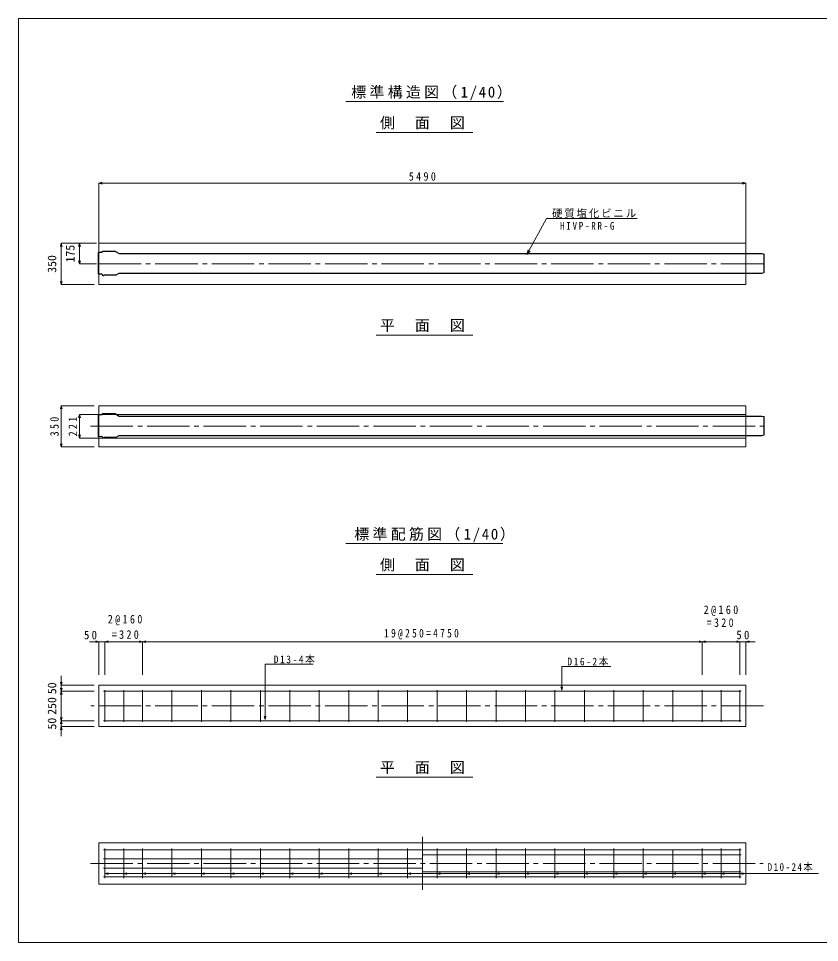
# Model space of a CAD drawing. Units: millimetres on the paper, enlarged 15 times, with parts at other scales. Extents: x -2100 to 2100, y -1470 to 1470.
# Drawn here: x -2100 to 449, y -1470 to 1470 of the extents above; entities that cross this region are included whole.
import ezdxf
from ezdxf.enums import TextEntityAlignment as Align

# ---------------------------------------------------------------- set-up
doc = ezdxf.new("R2010")
doc.units = ezdxf.units.MM
doc.header["$LTSCALE"] = 15
doc.linetypes.add('CHAIN', pattern=[18.5, 12, -1.5, 3.5, -1.5])
doc.linetypes.add('CHAIN2', pattern=[12, 9, -1, 1, -1])
for name, color, linetype, lineweight in [('0-0_図面枠', 7, 'Continuous', 18), ('1-0', 3, 'Continuous', 18), ('1-1_製品図', 3, 'Continuous', 18), ('1-3_鉄筋', 2, 'Continuous', 18), ('1-4_ノズル', 7, 'Continuous', 18), ('1-6_寸法', 4, 'Continuous', 18), ('1-A', 7, 'Continuous', 18), ('1-B', 7, 'Continuous', 18)]:
    doc.layers.add(name, color=color, linetype=linetype, lineweight=lineweight)
doc.layers.add('1-2_パイプ', color=4, linetype='Continuous')
doc.styles.add('ＭＳ ゴシック', font='')
doc.styles.get('ＭＳ ゴシック').set_extended_font_data('MS Gothic')

msp = doc.modelspace()

# ---------------------------------------------------------------- linework, layer by layer
at = {"layer": '0-0_図面枠', "color": 5}
msp.add_lwpolyline([(2100, 1470), (-2100, 1470), (-2100, -1470), (2100, -1470)], close=True, dxfattribs=at)
at = {"layer": '1-0'}
for p, q in [((-1058.13, 1206.28), (-555.9, 1206.28)), ((-961.77, 1107), (-654.49, 1107)), ((-961.77, 1107), (-654.49, 1107)), ((-961.77, 462.35), (-654.49, 462.35)), ((-1058.13, -200.13), (-558.13, -200.13)), ((-961.77, -299.4), (-654.49, -299.4))]:
    msp.add_line(p, q, dxfattribs=at)
at = {"layer": '1-1_製品図'}
for p, q in [((-1843.95, 754.72), (214.8, 754.72)), ((-1843.95, 754.72), (-1843.95, 623.47)), ((214.8, 623.47), (214.8, 754.72)), ((-1843.95, 623.47), (214.8, 623.47)), ((-1843.95, 238.01), (214.8, 238.01)), ((-1843.95, 238.01), (-1843.95, 106.76)), ((-1843.95, 209.88), (214.8, 209.88)), ((-1843.95, 134.88), (214.8, 134.88)), ((-1843.95, -651.69), (214.8, -651.69)), ((-1843.95, -651.69), (-1843.95, -782.94)), ((214.8, -782.94), (214.8, -651.69)), ((-1843.95, -782.94), (214.8, -782.94)), ((-961.77, -944.06), (-654.49, -944.06)), ((-1843.95, -1152.61), (214.8, -1152.61)), ((-1843.95, -1152.61), (-1843.95, -1283.86))]:
    msp.add_line(p, q, dxfattribs=at)
at = {"layer": '1-1_製品図', "color": 7, "linetype": 'CHAIN2'}
for p, q in [((270.54, 689.09), (-1869.8, 689.09)), ((-1870.63, 172.38), (269.72, 172.38)), ((270.54, -717.31), (-1869.8, -717.31)), ((-1870.63, -1218.23), (269.72, -1218.23))]:
    msp.add_line(p, q, dxfattribs=at)
at = {"layer": '1-1_製品図'}
for points in [[(-1843.95, 106.76), (214.8, 106.76), (214.8, 238.01)], [(-1843.95, -1283.86), (214.8, -1283.86), (214.8, -1152.61)]]:
    msp.add_lwpolyline(points, dxfattribs=at)
at = {"layer": '1-2_パイプ'}
for p, q in [((-1834.57, 725.54), (-1845.82, 725.93)), ((-1845.82, 656.01), (-1845.82, 725.93)), ((-1834.57, 725.54), (-1831.11, 729.67)), ((-1831.11, 729.67), (-1828.11, 729.67)), ((-1828.11, 729.67), (-1827.29, 728.84)), ((-1791.45, 728.84), (-1827.29, 728.84)), ((-1791.45, 728.84), (-1779.43, 721.91)), ((272.93, 661.84), (272.93, 720.1)), ((-1834.57, 656.4), (-1845.82, 656.01)), ((-1791.45, 653.09), (-1827.29, 653.09)), ((-1791.45, 653.09), (-1779.43, 660.03)), ((-1779.4, 660.03), (266.18, 660.03)), ((266.18, 660.03), (272.93, 661.84)), ((-1834.57, 208.83), (-1845.82, 209.22)), ((-1845.82, 139.3), (-1845.82, 209.22)), ((-1834.57, 208.83), (-1831.11, 212.96)), ((-1831.11, 212.96), (-1828.11, 212.96)), ((-1828.11, 212.96), (-1827.29, 212.13)), ((-1791.45, 212.13), (-1827.29, 212.13)), ((-1791.45, 212.13), (-1779.43, 205.2)), ((272.93, 145.13), (272.93, 203.39)), ((-1834.57, 139.69), (-1845.82, 139.3)), ((-1791.45, 136.38), (-1827.29, 136.38)), ((-1791.45, 136.38), (-1779.43, 143.32)), ((-1779.4, 143.32), (266.18, 143.32)), ((266.18, 143.32), (272.93, 145.13))]:
    msp.add_line(p, q, dxfattribs=at)
for points in [[(-1779.4, 721.91), (266.18, 721.91), (272.93, 720.1)], [(-1834.57, 656.4), (-1831.11, 652.27), (-1828.11, 652.27), (-1827.29, 653.09)], [(-1779.4, 205.2), (266.18, 205.2), (272.93, 203.39)], [(-1834.57, 139.69), (-1831.11, 135.56), (-1828.11, 135.56), (-1827.29, 136.38)]]:
    msp.add_lwpolyline(points, dxfattribs=at)
at = {"layer": '1-3_鉄筋'}
for p, q in [((-1828.95, -670.44), (199.8, -670.44)), ((-1825.2, -767.94), (-1825.2, -666.69)), ((-1765.2, -666.69), (-1765.2, -767.94)), ((-1705.2, -666.69), (-1705.2, -767.94)), ((-1611.45, -666.69), (-1611.45, -767.94)), ((-1517.7, -666.69), (-1517.7, -767.94)), ((-1423.95, -666.69), (-1423.95, -767.94)), ((-1330.2, -666.69), (-1330.2, -767.94)), ((-1236.45, -666.69), (-1236.45, -767.94)), ((-1142.7, -666.69), (-1142.7, -767.94)), ((-1048.95, -666.69), (-1048.95, -767.94)), ((-955.2, -666.69), (-955.2, -767.94)), ((-861.45, -666.69), (-861.45, -767.94)), ((-767.7, -666.69), (-767.7, -767.94)), ((-673.95, -666.69), (-673.95, -767.94)), ((-580.2, -666.69), (-580.2, -767.94)), ((-486.45, -666.69), (-486.45, -767.94)), ((-392.7, -666.69), (-392.7, -767.94)), ((-298.95, -666.69), (-298.95, -767.94)), ((-205.2, -666.69), (-205.2, -767.94)), ((-111.45, -666.69), (-111.45, -767.94)), ((-17.7, -666.69), (-17.7, -767.94)), ((76.05, -666.69), (76.05, -767.94)), ((136.05, -666.69), (136.05, -767.94)), ((196.05, -767.94), (196.05, -666.69)), ((-1828.95, -764.19), (199.8, -764.19)), ((-1828.95, -1175.11), (199.8, -1175.11)), ((-1825.2, -1265.11), (-1825.2, -1171.36)), ((-1765.2, -1171.36), (-1765.2, -1265.11)), ((-1705.2, -1171.36), (-1705.2, -1265.11)), ((-1611.45, -1171.36), (-1611.45, -1259.48)), ((-1517.7, -1171.36), (-1517.7, -1259.48)), ((-1423.95, -1171.36), (-1423.95, -1265.11)), ((-1330.2, -1171.36), (-1330.2, -1265.11)), ((-1236.45, -1171.36), (-1236.45, -1265.11)), ((-1142.7, -1171.36), (-1142.7, -1265.11)), ((-1048.95, -1171.36), (-1048.95, -1265.11)), ((-955.2, -1171.36), (-955.2, -1259.48)), ((-861.45, -1171.36), (-861.45, -1265.11)), ((-767.7, -1171.36), (-767.7, -1265.11)), ((-673.95, -1171.36), (-673.95, -1265.11)), ((-580.2, -1171.36), (-580.2, -1265.11)), ((-486.45, -1171.36), (-486.45, -1265.11)), ((-392.7, -1171.36), (-392.7, -1265.11)), ((-298.95, -1171.36), (-298.95, -1265.11)), ((-205.2, -1171.36), (-205.2, -1265.11)), ((-111.45, -1171.36), (-111.45, -1265.11)), ((-17.7, -1175.11), (-17.7, -1265.11)), ((76.05, -1171.36), (76.05, -1265.11)), ((136.05, -1171.36), (136.05, -1265.11)), ((196.05, -1265.11), (196.05, -1171.36)), ((-1828.95, -1203.23), (-814.57, -1203.23)), ((-814.57, -1191.23), (199.8, -1191.23)), ((-1828.95, -1233.23), (-814.57, -1233.23)), ((-1828.95, -1261.36), (199.8, -1261.36)), ((-814.57, -1245.23), (199.8, -1245.23))]:
    msp.add_line(p, q, dxfattribs=at)
at = {"layer": '1-3_鉄筋', "color": 7, "linetype": 'CHAIN'}
msp.add_line((-814.57, -1133.86), (-814.57, -1302.61), dxfattribs=at)
at = {"layer": '1-4_ノズル'}
for q in [(-1601.31, -1248.17), (-1601.31, -1253.6)]:
    msp.add_line((-1611.45, -1250.89), q, dxfattribs=at)
at = {"layer": '1-6_寸法'}
for p, q in [((-1843.95, 945.97), (-1833.81, 948.69)), ((-1843.95, 945.97), (214.8, 945.97)), ((-1843.95, 945.97), (-1833.81, 943.25)), ((-1843.95, 945.97), (-1843.95, 739.72)), ((214.8, 945.97), (204.66, 948.69)), ((214.8, 945.97), (204.66, 943.25)), ((214.8, 945.97), (214.8, 739.72)), ((-1963.95, 754.72), (-1966.67, 744.58)), ((-1963.95, 623.47), (-1963.95, 754.72)), ((-1963.95, 754.72), (-1961.23, 744.58)), ((-1963.95, 754.72), (-1858.95, 754.72)), ((-1905.84, 754.72), (-1908.56, 744.58)), ((-1905.84, 689.09), (-1905.84, 754.72)), ((-1905.84, 754.72), (-1903.13, 744.58)), ((-1905.84, 754.72), (-1852.01, 754.72)), ((-1905.84, 689.09), (-1908.56, 699.23)), ((-1905.84, 689.09), (-1903.13, 699.23)), ((-1905.84, 689.09), (-1852.01, 689.09)), ((-1963.95, 623.47), (-1966.67, 633.61)), ((-1963.95, 623.47), (-1961.23, 633.61)), ((-1963.95, 623.47), (-1858.95, 623.47)), ((-1963.95, 238.01), (-1966.67, 227.87)), ((-1963.95, 106.76), (-1963.95, 238.01)), ((-1963.95, 238.01), (-1961.23, 227.87)), ((-1963.95, 238.01), (-1858.95, 238.01)), ((-1905.84, 209.88), (-1908.56, 199.74)), ((-1905.84, 134.88), (-1905.84, 209.88)), ((-1905.84, 209.88), (-1903.13, 199.74)), ((-1905.84, 209.88), (-1846.27, 209.88)), ((-1905.84, 134.88), (-1908.56, 145.03)), ((-1905.84, 134.88), (-1903.13, 145.03)), ((-1905.84, 134.88), (-1846.27, 134.88)), ((-1963.95, 106.76), (-1966.67, 116.9)), ((-1963.95, 106.76), (-1961.23, 116.9)), ((-1963.95, 106.76), (-1858.95, 106.76)), ((-1843.95, -512.94), (-1873.95, -512.94)), ((-1843.95, -512.94), (-1854.09, -510.22)), ((-1843.95, -512.94), (-1854.09, -515.66)), ((-1843.95, -512.94), (-1825.2, -512.94)), ((-1843.95, -512.94), (-1843.95, -617.94)), ((-1825.2, -512.94), (-1815.06, -510.22)), ((-1825.2, -512.94), (-1815.06, -510.22)), ((-1825.2, -512.94), (-1795.2, -512.94)), ((-1825.2, -512.94), (-1815.06, -515.66)), ((-1825.2, -512.94), (-1825.2, -617.94)), ((-1825.2, -512.94), (-1705.2, -512.94)), ((-1825.2, -512.94), (-1815.06, -515.66)), ((-1705.2, -512.94), (-1715.34, -510.22)), ((-1705.2, -512.94), (-1715.34, -515.66)), ((-1705.2, -512.94), (-1695.06, -510.22)), ((-1705.2, -512.94), (-1705.2, -617.94)), ((-1705.2, -512.94), (76.05, -512.94)), ((-1705.2, -512.94), (-1695.06, -515.66)), ((76.05, -512.94), (65.91, -510.22)), ((76.05, -512.94), (65.91, -515.66)), ((76.05, -512.94), (86.19, -510.22)), ((76.05, -512.94), (76.05, -617.94)), ((76.05, -512.94), (196.05, -512.94)), ((76.05, -512.94), (86.19, -515.66)), ((196.05, -512.94), (166.05, -512.94)), ((196.05, -512.94), (185.91, -510.22)), ((196.05, -512.94), (185.91, -510.22)), ((196.05, -512.94), (185.91, -515.66)), ((196.05, -512.94), (185.91, -515.66)), ((196.05, -512.94), (196.05, -617.94)), ((196.05, -512.94), (214.8, -512.94)), ((214.8, -512.94), (224.94, -510.22)), ((214.8, -512.94), (244.8, -512.94)), ((214.8, -512.94), (224.94, -515.66)), ((214.8, -512.94), (214.8, -617.94)), ((-1963.95, -651.69), (-1966.67, -641.55)), ((-1963.95, -651.69), (-1963.95, -621.69)), ((-1963.95, -670.44), (-1963.95, -640.44)), ((-1963.95, -651.69), (-1961.23, -641.55)), ((-1963.95, -670.44), (-1966.67, -660.3)), ((-1963.95, -670.44), (-1966.67, -680.58)), ((-1963.95, -670.44), (-1963.95, -651.69)), ((-1963.95, -651.69), (-1858.95, -651.69)), ((-1963.95, -670.44), (-1961.23, -660.3)), ((-1963.95, -764.19), (-1963.95, -670.44)), ((-1963.95, -670.44), (-1858.95, -670.44)), ((-1963.95, -670.44), (-1963.95, -700.44)), ((-1963.95, -670.44), (-1961.23, -680.58)), ((-1963.95, -764.19), (-1963.95, -734.19)), ((-1963.95, -764.19), (-1966.67, -754.05)), ((-1963.95, -764.19), (-1966.67, -774.33)), ((-1963.95, -764.19), (-1961.23, -754.05)), ((-1963.95, -782.94), (-1963.95, -764.19)), ((-1963.95, -764.19), (-1858.95, -764.19)), ((-1963.95, -764.19), (-1963.95, -794.19)), ((-1963.95, -764.19), (-1961.23, -774.33)), ((-1963.95, -782.94), (-1966.67, -793.08)), ((-1963.95, -782.94), (-1963.95, -812.94)), ((-1963.95, -782.94), (-1961.23, -793.08)), ((-1963.95, -782.94), (-1858.95, -782.94))]:
    msp.add_line(p, q, dxfattribs=at)
at = {"layer": '1-A'}
for p, q in [((-481.92, 719.09), (-419.62, 833.76)), ((-419.62, 833.76), (-131, 833.76)), ((-481.92, 719.09), (-478.42, 733.68)), ((-481.92, 719.09), (-471.59, 729.97))]:
    msp.add_line(p, q, dxfattribs=at)
at = {"layer": '1-B'}
for p, q in [((-1315.07, -584.74), (-1162.09, -584.74)), ((-1315.07, -584.74), (-1315.07, -760.44)), ((-370.88, -591.85), (-214.9, -591.85)), ((-370.88, -591.85), (-370.88, -666.69)), ((-370.88, -666.69), (-373.6, -656.55)), ((-370.88, -666.69), (-368.17, -656.55)), ((-1315.07, -760.44), (-1317.79, -750.3)), ((-1315.07, -760.44), (-1312.36, -750.3)), ((-1825.2, -1250.89), (-1815.06, -1248.17)), ((-1825.2, -1250.89), (-1815.06, -1253.6)), ((-1825.2, -1250.89), (445.89, -1250.89)), ((-1765.2, -1250.89), (-1755.06, -1248.17)), ((-1765.2, -1250.89), (-1755.06, -1253.6)), ((-1705.2, -1250.89), (-1695.06, -1248.17)), ((-1705.2, -1250.89), (-1695.06, -1253.6)), ((-1517.7, -1250.89), (-1507.56, -1248.17)), ((-1517.7, -1250.89), (-1507.56, -1253.6)), ((-1423.95, -1250.89), (-1413.81, -1248.17)), ((-1423.95, -1250.89), (-1413.81, -1253.6)), ((-1330.2, -1250.89), (-1320.06, -1248.17)), ((-1330.2, -1250.89), (-1320.06, -1253.6)), ((-1236.45, -1250.89), (-1226.31, -1248.17)), ((-1236.45, -1250.89), (-1226.31, -1253.6)), ((-1142.7, -1250.89), (-1132.56, -1248.17)), ((-1142.7, -1250.89), (-1132.56, -1253.6)), ((-1048.95, -1250.89), (-1038.81, -1248.17)), ((-1048.95, -1250.89), (-1038.81, -1253.6)), ((-955.2, -1250.89), (-945.06, -1248.17)), ((-955.2, -1250.89), (-945.06, -1253.6)), ((-861.45, -1250.89), (-851.31, -1248.17)), ((-861.45, -1250.89), (-851.31, -1253.6)), ((-767.7, -1250.89), (-757.56, -1248.17)), ((-767.7, -1250.89), (-757.56, -1253.6)), ((-673.95, -1250.89), (-663.81, -1248.17)), ((-673.95, -1250.89), (-663.81, -1253.6)), ((-580.2, -1250.89), (-570.06, -1248.17)), ((-580.2, -1250.89), (-570.06, -1253.6)), ((-486.45, -1250.89), (-476.31, -1248.17)), ((-486.45, -1250.89), (-476.31, -1253.6)), ((-392.7, -1250.89), (-382.56, -1248.17)), ((-392.7, -1250.89), (-382.56, -1253.6)), ((-298.95, -1250.89), (-288.81, -1248.17)), ((-298.95, -1250.89), (-288.81, -1253.6)), ((-205.2, -1250.89), (-195.06, -1248.17)), ((-205.2, -1250.89), (-195.06, -1253.6)), ((-111.45, -1250.89), (-101.31, -1248.17)), ((-111.45, -1250.89), (-101.31, -1253.6)), ((-17.7, -1250.89), (-7.56, -1248.17)), ((-17.7, -1250.89), (-7.56, -1253.6)), ((76.05, -1250.89), (86.19, -1248.17)), ((76.05, -1250.89), (86.19, -1253.6)), ((136.05, -1250.89), (146.19, -1248.17)), ((136.05, -1250.89), (146.19, -1253.6)), ((196.05, -1250.89), (206.19, -1248.17)), ((196.05, -1250.89), (206.19, -1253.6))]:
    msp.add_line(p, q, dxfattribs=at)

# ---------------------------------------------------------------- texts
at = {"layer": '1-0', "color": 7, "char_height": 34.84, "attachment_point": 7, "style": 'ＭＳ ゴシック'}
for s, insert in [('\\T1.22;標準構造図（1/40）', (-1040.95, 1210.03)), ('\\T1.17;側\u3000面\u3000図', (-949.53, 1116.86)), ('\\T1.17;平\u3000面\u3000図', (-949.53, 472.2)), ('\\T1.22;標準配筋図（1/40）', (-1031.31, -196.38)), ('\\T1.17;側\u3000面\u3000図', (-949.53, -289.55))]:
    msp.add_mtext(s, dxfattribs=dict(at, insert=insert))
at = {"layer": '1-6_寸法', "style": 'ＭＳ ゴシック'}
for s, p in [('175', (-1913.34, 693.78)), ('350', (-1971.45, 660.97)), ('50', (-1971.45, -679.81)), ('250', (-1971.45, -745.44)), ('50', (-1971.45, -792.31))]:
    msp.add_text(s, height=27.49, rotation=90, dxfattribs=at).set_placement(p, align=Align.BOTTOM_LEFT)
at = {"layer": '1-6_寸法', "char_height": 27.49, "attachment_point": 7, "style": 'ＭＳ ゴシック'}
for s, insert in [('\\T1.47;\\W0.85;5490', (-857.7, 953.47)), ('\\T1.48;\\W0.85;2@160', (80.66, -430.87)), ('\\T1.48;\\W0.85;2@160', (-1815.83, -460.89)), ('\\T1.47;\\W0.85;=320', (90.11, -466.27)), ('\\T1.44;\\W0.9;50', (-1891.33, -505.85)), ('\\T1.47;\\W0.85;=320', (-1803.1, -504.15)), ('\\T1.49;\\W0.8;19@250=4750', (-936.45, -505.44)), ('\\T1.44;\\W0.9;50', (184.8, -505.44))]:
    msp.add_mtext(s, dxfattribs=dict(at, insert=insert))
at = {"layer": '1-6_寸法', "char_height": 27.49, "attachment_point": 7, "rotation": 90, "style": 'ＭＳ ゴシック'}
for s, insert in [('\\T1.46;\\W0.85;350', (-1971.45, 140.51)), ('\\T1.46;\\W0.85;221', (-1913.34, 140.51))]:
    msp.add_mtext(s, dxfattribs=dict(at, insert=insert))
at = {"layer": '1-A', "char_height": 24.51, "attachment_point": 7, "style": 'ＭＳ ゴシック'}
for s, insert in [('\\T1.17;硬質塩化ビニル', (-401.89, 834.82)), ('\\T1.4;\\W0.85;HIVP-RR-G', (-376.3, 797.49))]:
    msp.add_mtext(s, dxfattribs=dict(at, insert=insert))
at = {"layer": '1-B', "attachment_point": 7, "style": 'ＭＳ ゴシック'}
for s, insert, char_height in [('\\T1.33;\\W0.9;D13-4本', (-1287.61, -584.1), 24.51), ('\\T1.33;\\W0.9;D16-2本', (-353.18, -591.05), 24.51), ('\\T1.17;平\u3000面\u3000図', (-949.53, -934.2), 34.84), ('\\T1.34;\\W0.85;D10-24本', (284.35, -1244.68), 24.51)]:
    msp.add_mtext(s, dxfattribs=dict(at, insert=insert, char_height=char_height))

doc.saveas('drawing.dxf')
